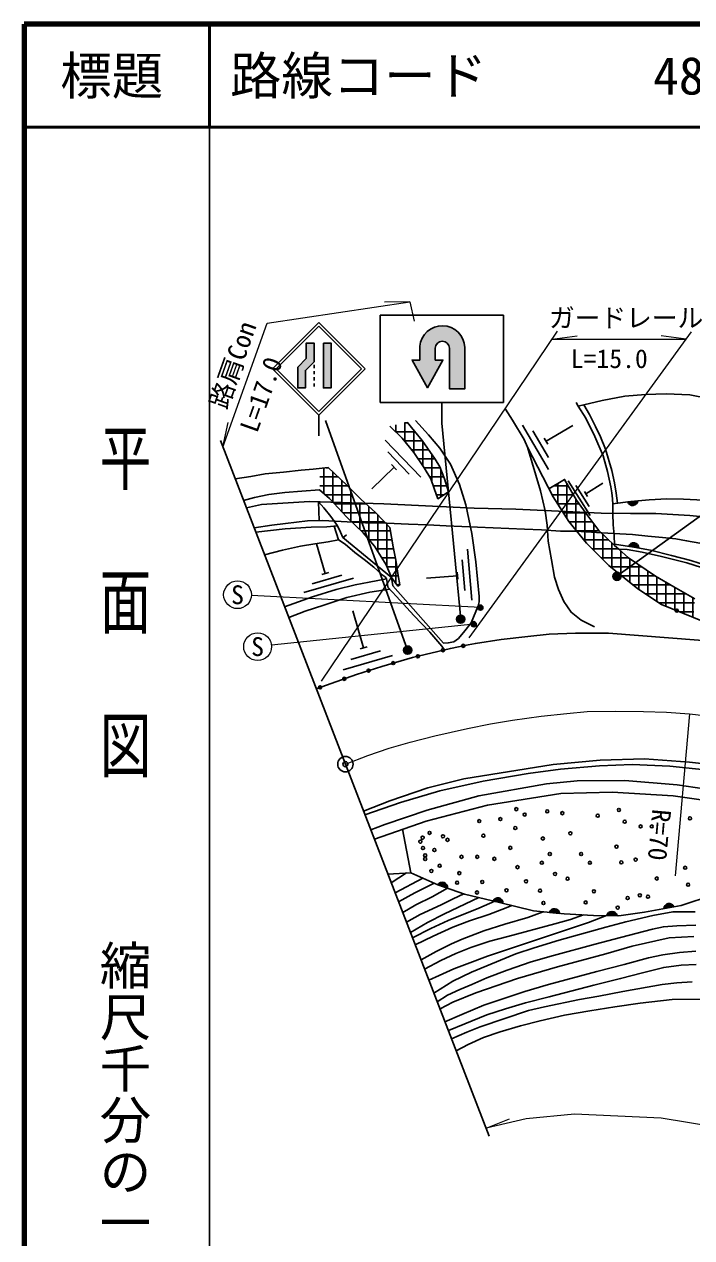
# Model space of a CAD drawing. Units: millimetres at full size, sheet at 1:1000; details may follow other scales. Extents: x 40000 to 680000, y 20000 to 380000.
# Drawn here: x 40000 to 104900, y 262025 to 380000 of the extents above; entities that cross this region are included whole.
import ezdxf
from ezdxf.enums import TextEntityAlignment as Align

# ---------------------------------------------------------------- set-up
doc = ezdxf.new("R2010")
doc.units = ezdxf.units.MM
doc.header["$LTSCALE"] = 1000
doc.header["$PDMODE"] = 32
doc.header["$PDSIZE"] = 500
doc.linetypes.add('CHAIN', pattern=[18.5, 12, -1.5, 3.5, -1.5])
for name, color, linetype, lineweight in [('M-BGD', 7, 'Continuous', 25), ('M-BGD-HTXT', 7, 'Continuous', 13), ('M-BMK', 2, 'CHAIN', 13), ('M-BMK-OTRS', 5, 'Continuous', 25), ('M-BMK-SRVR', 3, 'Continuous', 25), ('M-STR-HTXT', 7, 'Continuous', 13), ('M-STR-STRC', 7, 'Continuous', 25), ('M-TTL', 2, 'Continuous', 140), ('M-TTL-BAND', 7, 'Continuous', 25), ('M-TTL-LINE', 7, 'Continuous', 50)]:
    doc.layers.add(name, color=color, linetype=linetype, lineweight=lineweight)
doc.layers.add('M-OTRS', color=6, linetype='Continuous')
doc.layers.add('M-TTL-TXT', color=7, linetype='Continuous')
doc.styles.add('@ＭＳ ゴシック', font='')
doc.styles.add('ＭＳ ゴシック', font='')
doc.styles.get('@ＭＳ ゴシック').set_extended_font_data('@MS Gothic')
doc.styles.get('ＭＳ ゴシック').set_extended_font_data('MS Gothic')
pattern_1 = [(180, (0, 0), (0, -875), []), (270, (0, 0), (875, 0), [])]

msp = doc.modelspace()

# ---------------------------------------------------------------- hatches: boundary and pattern name
at = {"layer": 'M-BGD'}
h = msp.add_hatch(dxfattribs=at)
h.set_pattern_fill('USER', color=256, style=0, pattern_type=2)
h.set_pattern_definition(pattern_1)
h.paths.add_polyline_path([(80408, 336983), (79964, 337726), (79365, 338569), (78679, 339534), (77945, 340443), (77224, 341308), (75538, 340923), (76733, 339773), (77884, 338375), (78877, 336864), (79531, 335804), (79842, 334876), (80220, 333878), (81240, 334543), (80874, 335818)])
h = msp.add_hatch(dxfattribs=at)
h.set_pattern_fill('USER', color=256, style=0, pattern_type=2)
h.set_pattern_definition(pattern_1)
h.paths.add_polyline_path([(73372, 330071), (72952, 330569), (71874, 331609), (71378, 332088), (70017, 333526), (69664, 333899), (68721, 334744), (68775, 336818), (69563, 336898), (71373, 335205), (71630, 334947), (72162, 333457), (73181, 333424), (74194, 332488), (75152, 331490), (75539, 331087), (75862, 329187), (76116, 327894), (76344, 326410), (76517, 325489), (76333, 325381), (75706, 326203), (75173, 327439), (74057, 329259)])
h = msp.add_hatch(dxfattribs=at)
h.set_pattern_fill('USER', color=256, style=0, pattern_type=2)
h.set_pattern_definition(pattern_1)
h.paths.add_polyline_path([(101393, 326329), (103154, 325295), (105197, 324133), (105082, 322327), (104381, 322611), (103576, 322938, 0.09669), (103587, 322994, 0.82366), (103298, 323051), (102982, 323179), (101947, 323599), (99648, 325115), (98020, 326423, 0.09769), (97956, 326564, 0.23538), (97639, 326729), (96826, 327384), (94684, 329542), (93726, 330719), (92956, 331665), (92321, 332651), (91416, 334057), (91011, 334844), (92532, 335745), (93702, 333723), (94545, 332550), (94787, 332214), (95881, 330783), (96110, 330564), (97398, 329335), (97801, 328967), (98754, 328122), (99453, 327647), (100095, 327211)])
for points in [[(99669, 333669, -0.82183), (98682, 333574)], [(98774, 329253, -0.82183), (99751, 329089)], [(80210, 296341, -0.82183), (81146, 296015)], [(85580, 294777, -0.82183), (86544, 294548)], [(91055, 293654, -0.82183), (92041, 293552)], [(102189, 294019, -0.82183), (103163, 294201)], [(96644, 293344, -0.82183), (97634, 293335)]]:
    msp.add_hatch(color=256, dxfattribs=at).paths.add_polyline_path(points)
at = {"layer": 'M-STR-STRC'}
for points in [[(82849, 348585, 0.93159), (78449, 348690), (78449, 347345), (77712, 347345), (79208, 344658), (80703, 347345), (79966, 347345), (79966, 348498, -1), (81333, 348498), (81333, 344562), (82849, 344562)], [(68172, 347681), (68172, 349003), (67422, 349003), (67422, 347491), (66588, 346658), (66588, 344639), (67338, 344639), (67338, 346347), (68172, 347181), (68172, 347481)], [(69838, 349003), (69088, 349003), (69088, 344639), (69838, 344639)], [(97294, 326115, -1), (97969, 326544, -0.41421), (97846, 325992, -0.41421)], [(84574, 323409, -1), (84134, 323170, -1)], [(82098, 321944, -1), (82773, 322374, -0.41421), (82650, 321822, -0.41421)], [(83922, 321789, -1), (83483, 321550, -1)], [(76934, 318939, -1), (77609, 319369, -0.41421), (77486, 318817, -0.41421)]]:
    msp.add_hatch(color=256, dxfattribs=at).paths.add_polyline_path(points)

# ---------------------------------------------------------------- linework, layer by layer
at = {"layer": 'M-BGD'}
for p, q in [((88438, 341019), (90962, 336703)), ((90735, 339466), (93325, 340981)), ((89460, 340458), (90975, 337869)), ((90559, 339769), (90912, 339164)), ((78560, 335967), (75089, 339566)), ((77434, 336270), (75351, 338429)), ((75961, 336933), (73802, 334850)), ((76204, 336681), (75718, 337185)), ((92880, 335612), (95016, 332230)), ((93637, 335144), (94919, 333115)), ((94608, 334337), (96256, 335379)), ((94458, 334574), (94757, 334101)), ((68613, 333571), (68662, 331742)), ((99669, 333669), (98682, 333574)), ((70983, 330080), (71331, 330351)), ((69262, 326599), (68428, 329481)), ((98774, 329253), (99751, 329089)), ((83518, 323999), (83095, 328981)), ((82836, 324944), (82582, 327934)), ((67195, 324751), (71998, 326142)), ((67989, 325606), (70870, 326440)), ((68926, 326502), (69599, 326697)), ((82111, 326388), (79122, 326134)), ((82141, 326039), (82081, 326737)), ((73000, 319374), (71957, 322976)), ((71016, 317238), (75819, 318629)), ((71768, 318236), (74649, 319071)), ((72664, 319277), (73336, 319471)), ((76784, 301732), (77585, 297510)), ((77170, 297485), (75689, 296520)), ((78748, 296992), (76056, 295571)), ((80210, 296341), (81146, 296015)), ((85580, 294777), (86544, 294548)), ((102189, 294019), (103163, 294201)), ((91055, 293654), (92041, 293552)), ((96644, 293344), (97634, 293335))]:
    msp.add_line(p, q, dxfattribs=at)
for points in [[(93865, 342870), (96199, 343412), (98398, 343834), (100401, 344014), (102419, 344075), (104708, 343969), (106530, 343608), (107509, 343202), (109000, 342103), (110511, 340522), (111173, 339538), (112212, 337416), (113236, 335550), (113998, 334031), (116238, 329578), (116700, 328350)], [(86786, 342586), (87477, 341499), (88600, 339634), (88926, 338888), (90207, 334638), (90638, 332706), (90828, 331290), (90949, 329754), (91278, 327935), (91555, 326261), (91935, 325052), (92457, 323877), (93162, 322839), (94145, 322070), (95447, 321419)], [(93662, 343214), (93865, 342870), (94588, 341695), (95484, 339919), (96274, 338036), (96715, 336518), (97019, 335038), (97146, 334452), (97183, 333855), (97214, 333316), (97227, 332409), (97274, 331335), (97368, 330352), (97398, 329335)], [(94415, 342998), (94948, 342077), (95534, 340906), (96030, 339894), (96526, 338693), (97117, 336629), (97391, 335424), (97560, 334422), (97676, 333447)], [(78032, 341463), (79317, 340097), (80410, 338799), (81435, 337242), (82310, 335262), (82925, 333267), (83514, 330499), (83896, 327740), (84242, 324375), (84237, 323843), (84133, 323448), (83438, 321804), (82846, 321023), (82234, 320293), (81758, 319945), (81220, 319846), (80749, 319841), (75849, 325394), (75706, 326203), (70968, 330113), (70741, 330620), (70466, 331243), (69806, 332157), (69114, 332990), (68613, 333571)], [(75538, 340923), (76733, 339773), (77884, 338375), (78877, 336864), (79531, 335804), (79842, 334876), (80220, 333878), (81240, 334543), (80874, 335818), (80408, 336983), (79964, 337726), (78679, 339534), (77945, 340443), (77224, 341308)], [(102982, 323179), (101947, 323599), (99648, 325115), (96826, 327384), (94684, 329542), (92956, 331665), (91416, 334057), (88926, 338888)], [(60508, 335804), (62035, 336042), (63434, 336295), (65204, 336460), (66918, 336665), (68081, 336748), (69563, 336898), (71373, 335205), (72739, 333832), (74194, 332488), (75539, 331087), (75862, 329187), (76116, 327894), (76344, 326410), (76517, 325489), (76333, 325381), (75706, 326203), (75173, 327439), (74057, 329259), (72952, 330569), (71378, 332088), (69664, 333899), (68721, 334744), (66987, 334592), (65340, 334462), (63790, 334278), (62392, 334007), (61318, 333708)], [(105197, 324133), (103154, 325295), (101393, 326329), (98754, 328122), (97801, 328967), (97398, 329335), (95881, 330783), (94787, 332214), (93702, 333723), (92532, 335745), (91011, 334844)], [(107658, 326453), (108447, 329243), (109940, 334226), (109421, 334392), (107166, 326765), (104412, 327653), (101946, 328269), (100087, 328671), (98630, 328920), (97801, 328967)], [(107688, 331804), (106358, 332072), (104702, 332247), (101410, 332428), (98950, 332422), (96088, 332481), (87787, 332856), (83750, 332959), (74950, 333367), (67722, 333600), (63063, 333300), (61595, 332990)], [(97210, 333392), (98985, 333603), (100772, 333775), (102479, 333854), (104084, 333828), (106029, 333735), (107485, 333510), (109113, 333350)], [(106977, 329274), (105696, 329545), (104399, 329790), (103368, 329957), (102061, 330095), (100644, 330219), (99145, 330381), (97898, 330471), (96150, 330561), (93632, 330725), (92127, 330731), (90281, 330835), (88655, 330897), (81030, 331239), (79195, 331340), (77349, 331383), (75249, 331487), (73177, 331543), (69046, 331753), (67544, 331713), (65393, 331448), (64078, 331302), (62351, 331035)], [(62510, 330624), (63954, 330799), (65378, 330939), (67886, 331122), (69417, 331154), (70466, 331243)], [(70146, 331216), (70551, 329887), (71186, 329450), (72127, 328650), (73035, 327949), (74001, 327204), (74793, 326470), (75091, 326277), (75232, 326086), (75328, 325568), (75338, 325284), (76195, 324379), (77867, 322516), (79434, 320893), (80607, 319522), (80826, 319174)], [(63365, 328411), (65114, 328885), (66871, 329267), (68246, 329496), (69544, 329694), (70551, 329887)], [(107259, 327076), (104818, 327875), (102940, 328364), (100887, 328866), (99277, 329169), (97394, 329460)], [(65319, 323355), (68017, 324331), (70339, 325048), (72171, 325491), (73531, 325751), (75232, 326086)], [(65715, 322329), (67314, 322926), (69117, 323522), (71377, 324255), (73607, 324804), (75540, 325071)], [(179049, 290013), (169810, 294135), (136710, 308599), (125774, 313651), (119650, 316241), (114909, 318131), (108336, 321006), (102982, 323179)], [(83158, 319662), (83865, 319802), (86362, 320180), (88958, 320489), (91052, 320690), (93596, 320808), (96817, 320809), (105542, 320118), (108418, 319650), (110642, 319188), (113120, 318585), (114909, 318131)], [(68391, 315404), (72300, 316784), (74773, 317577), (77755, 318428), (81441, 319323), (83158, 319662)], [(213338, 267836), (205712, 270492), (200612, 272444), (193123, 275538), (145874, 295782), (133495, 300812), (128197, 302725), (123148, 304398), (118843, 305628), (113202, 306998), (108184, 307879), (104670, 308266), (100311, 308582), (95999, 308460), (91412, 308038), (82738, 306634), (79227, 305770), (75532, 304485), (72991, 303502)], [(106811, 307459), (102774, 307859), (99118, 308018), (95918, 307917), (92155, 307594), (89012, 307163), (84628, 306408), (80402, 305465), (76593, 304330), (73130, 303141)], [(218206, 263597), (210599, 266233), (190983, 273655), (183000, 276975), (176728, 279711), (171547, 281844), (145848, 292940), (141351, 294872), (133244, 298077), (125846, 300865), (121703, 302219), (116266, 303638), (108744, 305268), (103477, 306047), (98401, 306481), (93775, 306430), (90780, 306153), (84214, 304992), (79172, 303605), (75066, 302202), (73698, 301673)], [(216182, 263212), (206738, 266635), (200913, 268930), (193506, 271633), (185322, 274799), (178318, 277868), (171345, 280821), (148796, 291057), (142541, 293565), (136669, 296203), (129817, 298885), (122780, 300924), (114929, 302990), (109253, 304116), (103102, 304989), (97171, 305350), (92169, 305223), (85044, 304095), (79067, 302522), (74042, 300782)], [(107013, 295360), (103880, 294334), (100302, 293667), (97821, 293333), (95340, 293357), (92493, 293505), (89511, 293815), (86219, 294625), (82808, 295436), (80208, 296342), (77585, 297510), (75358, 297377)], [(79848, 296502), (77960, 295544), (76402, 294676)], [(81160, 296010), (79656, 295156), (78062, 294380), (76803, 293637)], [(82726, 295465), (81713, 294965), (80544, 294406), (78501, 293447), (77164, 292704)], [(77546, 291715), (79198, 292680), (80852, 293502), (84207, 295104)], [(85743, 294739), (84187, 294074), (81219, 292871), (79521, 292078), (77755, 291174)], [(78017, 290495), (79752, 291350), (81663, 292218), (83301, 292827), (85159, 293444), (86867, 294101), (87416, 294331)], [(90462, 293716), (88963, 293164), (86730, 292499), (84686, 291862), (82590, 291049), (81526, 290594), (80055, 289843), (78580, 289038)], [(78925, 288145), (80510, 288962), (81959, 289662), (83415, 290228), (85280, 290846), (87023, 291314), (91589, 292556), (93109, 292952), (94390, 293406)], [(96618, 293345), (94847, 292665), (85033, 289383), (83060, 288652), (81765, 288163), (80329, 287518), (79349, 287050)], [(79833, 285797), (81664, 286965), (83500, 287849), (87787, 289621), (89576, 290220), (91998, 290960), (96550, 292209), (98507, 292741), (101129, 293360), (103075, 293725), (105243, 293725)], [(80159, 284954), (81164, 285603), (82358, 286145), (83531, 286653), (84980, 287305), (86948, 288046), (89298, 288846), (91466, 289465), (95496, 290577), (97986, 291215), (101080, 292022), (102149, 292266), (103454, 292354), (105312, 292409)], [(105098, 291311), (102715, 291181), (99113, 290368), (96545, 289642), (91847, 288372), (87949, 287232), (83911, 285848), (81673, 284917), (80425, 284265)], [(80908, 283015), (82535, 283734), (84691, 284637), (88673, 285964), (90974, 286638), (95684, 287922), (98327, 288595), (100709, 289221), (102095, 289517), (103703, 289769), (105303, 289882)], [(81239, 282158), (82825, 282833), (84971, 283697), (86776, 284263), (88751, 284850), (91025, 285447), (95370, 286568), (97983, 287212), (100108, 287767), (102179, 288311), (103867, 288514), (105335, 288600)], [(81553, 281347), (83017, 282025), (84341, 282540), (89043, 284129), (90588, 284485), (93971, 285178), (95869, 285523), (98211, 285980), (102035, 286645), (103440, 286809), (104940, 286920)], [(82001, 280187), (83153, 280807), (84661, 281479), (86282, 282054), (88259, 282613), (90147, 283123), (92542, 283651), (95006, 284080), (97413, 284477), (99898, 284819), (102994, 285183), (105733, 285207)]]:
    msp.add_lwpolyline(points, dxfattribs=at)
for centre in [(103437, 322994), (82686, 319569), (78283, 318556), (80713, 319146), (75874, 317891), (71114, 316365), (73483, 317163), (68756, 315532), (87843, 303691), (88657, 303168), (90848, 303478), (92322, 303304), (95761, 303056), (97817, 303618), (84237, 302529), (86292, 302723), (98379, 302475), (99930, 302010), (101016, 302010), (104724, 302799), (78730, 300920), (79409, 301385), (80708, 301056), (81154, 300707), (84644, 301114), (87746, 301851), (90422, 300843), (93098, 301347), (78517, 300533), (78769, 299913), (79874, 299719), (87261, 299932), (97584, 300047), (78982, 299196), (78982, 298847), (82511, 299060), (84043, 299060), (85710, 298866), (90325, 298479), (91100, 299331), (94145, 299331), (94998, 298479), (98049, 298516), (99445, 298787), (79583, 297684), (80398, 298188), (82298, 297471), (87959, 298052), (91605, 297394), (104259, 297994), (82085, 296541), (84528, 296618), (88793, 296677), (92826, 296928), (101500, 296946), (104549, 296347), (84023, 295591), (86893, 295805), (90150, 295766), (95385, 295708), (98669, 295047), (99852, 295318), (100647, 295183), (90480, 294564), (94590, 294622), (97700, 294117)]:
    msp.add_circle(centre, 150, dxfattribs=at)
for centre, start, end in [((99166, 333719), 196.66839, 354.32658), ((99246, 329075), 1.62228, 159.28047), ((80646, 296086), 351.96065, 149.61884), ((86039, 294568), 357.80337, 155.46156), ((91538, 293506), 5.23664, 162.89483), ((102694, 294014), 21.7389, 179.39709), ((97138, 293242), 10.62029, 168.27848)]:
    msp.add_arc(centre, 505, start, end, dxfattribs=at)
at = {"layer": 'M-BGD-HTXT'}
for p, q in [((84354, 323290), (62084, 324463)), ((83703, 321670), (64030, 319634))]:
    msp.add_line(p, q, dxfattribs=at)
for centre in [(60736, 324534), (62687, 319495)]:
    msp.add_circle(centre, 1350, dxfattribs=at)
at = {"layer": 'M-BMK'}
msp.add_lwpolyline([(71227, 308066), (73413, 308905), (75477, 309627), (77522, 310215), (79917, 310834), (83092, 311538), (85332, 311982), (87459, 312343), (90261, 312747), (92749, 313005), (94721, 313181), (97472, 313213), (100208, 313202), (102458, 313120), (104688, 312955), (107675, 312604)], dxfattribs=at)
at = {"layer": 'M-BMK-OTRS'}
msp.add_line((59066, 339535), (85202, 271903), dxfattribs=at)
at = {"layer": 'M-BMK-SRVR'}
msp.add_circle((71227, 308066), 750, dxfattribs=at)
at = {"layer": 'M-OTRS'}
msp.add_point((71227, 308066), dxfattribs=at)
at = {"layer": 'M-STR-HTXT'}
for p, q in [((77484, 353012), (75029, 352991)), ((77484, 353012), (77902, 351148)), ((68917, 316137), (91839, 350156)), ((83273, 320358), (104877, 350087)), ((91319, 349384), (93750, 349725)), ((91319, 349384), (104363, 349380)), ((104363, 349380), (101932, 349722)), ((59317, 338885), (59811, 341290)), ((104688, 312955), (103280, 297201)), ((84900, 272685), (87189, 273571))]:
    msp.add_line(p, q, dxfattribs=at)
for points in [[(59317, 338885), (63615, 350944), (77484, 353012)], [(564808, 295264), (449207, 256504), (405219, 243717), (379329, 237001), (351182, 231399), (326324, 228842), (306403, 227737), (291208, 227525), (276021, 227678), (262887, 228230), (254110, 228783), (231682, 231464), (217942, 234534), (201658, 238353), (186261, 243031), (168927, 250247), (162029, 253078), (127643, 266944), (116742, 270575), (110006, 272305), (101938, 273659), (93501, 274029), (88816, 273600), (84900, 272685)]]:
    msp.add_lwpolyline(points, dxfattribs=at)
at = {"layer": 'M-STR-STRC'}
for p, q in [((74600, 351722), (86600, 351722)), ((74600, 343222), (74600, 351722)), ((86600, 343222), (86600, 351722)), ((64131, 346503), (68631, 351003)), ((64484, 346503), (68631, 350650)), ((73131, 346503), (68631, 351003)), ((72777, 346503), (68631, 350650)), ((67422, 349003), (67422, 347491)), ((67422, 349003), (68172, 349003)), ((68172, 349003), (68172, 347681)), ((69088, 349003), (69088, 344639)), ((69088, 349003), (69838, 349003)), ((69838, 349003), (69838, 344639)), ((66588, 346658), (67422, 347491)), ((67338, 346347), (68172, 347181)), ((68172, 347681), (68172, 347481)), ((68172, 347481), (68172, 347181)), ((68172, 346881), (68172, 346581)), ((97631, 326329), (127165, 347685)), ((64131, 346503), (68631, 342003)), ((64484, 346503), (68631, 342356)), ((66588, 346658), (66588, 344639)), ((67338, 346347), (67338, 344639)), ((68172, 346281), (68172, 345981)), ((68172, 345681), (68172, 345381)), ((68631, 342356), (72777, 346503)), ((68631, 342003), (73131, 346503)), ((66588, 344639), (67338, 344639)), ((68172, 345081), (68172, 344781)), ((69088, 344639), (69838, 344639)), ((74600, 343222), (86600, 343222)), ((80600, 343222), (80600, 341222)), ((68631, 342003), (68631, 340003)), ((77271, 319154), (69294, 341487)), ((82435, 322159), (80600, 341222))]:
    msp.add_line(p, q, dxfattribs=at)
for points in [[(67422, 347491), (67422, 349003), (68172, 349003), (68172, 347681), (68172, 347481), (68172, 347181), (67338, 346347), (67338, 344639), (66588, 344639), (66588, 346658)], [(69088, 349003), (69838, 349003), (69838, 344639), (69088, 344639)]]:
    msp.add_lwpolyline(points, close=True, dxfattribs=at)
for points in [[(78449, 348690), (78449, 347345), (77712, 347345), (79208, 344658), (80703, 347345), (79966, 347345), (79966, 348498)], [(81333, 348498), (81333, 344562), (82849, 344562), (82849, 348585)]]:
    msp.add_lwpolyline(points, dxfattribs=at)
for centre, radius in [((97631, 326329), 400), ((84354, 323290), 250), ((82435, 322159), 400), ((83703, 321670), 250), ((77271, 319154), 400)]:
    msp.add_circle(centre, radius, dxfattribs=at)
for centre, radius, start, end in [((80646, 348481), 2206, 2.68683, 174.57385), ((80649, 348498), 683, 0, 180)]:
    msp.add_arc(centre, radius, start, end, dxfattribs=at)
at = {"layer": 'M-TTL'}
for p, q in [((40000, 380000), (40000, 20000)), ((680000, 380000), (40000, 380000))]:
    msp.add_line(p, q, dxfattribs=at)
at = {"layer": 'M-TTL-BAND'}
msp.add_line((58000, 370000), (58000, 20000), dxfattribs=at)
at = {"layer": 'M-TTL-LINE'}
for p, q in [((58000, 380000), (58000, 370000)), ((40000, 370000), (680000, 370000))]:
    msp.add_line(p, q, dxfattribs=at)

# ---------------------------------------------------------------- texts
at = {"layer": 'M-BGD-HTXT', "style": 'ＭＳ ゴシック'}
for p in [(60736, 324534), (62687, 319495)]:
    msp.add_text('S', height=1833, dxfattribs=at).set_placement(p, align=Align.MIDDLE_CENTER)
at = {"layer": 'M-STR-HTXT', "style": 'ＭＳ ゴシック'}
for s, p in [('ガードレール', (98522, 349993)), ('L=15.0', (96885, 346023))]:
    msp.add_text(s, height=1833, dxfattribs=at).set_placement(p, align=Align.BOTTOM_CENTER)
for s, rotation, p in [('路肩Con', 70.383, (61661, 346390)), ('L=17.0', 70.383, (64409, 343514)), ('R=70', 264.892, (100308, 301318))]:
    msp.add_text(s, height=1833, rotation=rotation, dxfattribs=at).set_placement(p, align=Align.BOTTOM_CENTER)
at = {"layer": 'M-TTL-BAND', "style": '@ＭＳ ゴシック', "width": 1.4}
msp.add_text('平  面  図', height=3666, rotation=270, dxfattribs=at).set_placement((49777, 306475), align=Align.MIDDLE_RIGHT)
at = {"layer": 'M-TTL-BAND', "style": '@ＭＳ ゴシック'}
msp.add_text('縮尺千分の一', height=3666, rotation=270, dxfattribs=at).set_placement((49777, 261030), align=Align.MIDDLE_RIGHT)
at = {"layer": 'M-TTL-TXT', "style": 'ＭＳ ゴシック'}
msp.add_text('標題', height=3666, dxfattribs=at).set_placement((48500, 375000), align=Align.MIDDLE_CENTER)
for s, p in [('路線コード', (60000, 375000)), ('489', (101142, 375000))]:
    msp.add_text(s, height=3666, dxfattribs=at).set_placement(p, align=Align.MIDDLE_LEFT)

doc.saveas('drawing.dxf')
